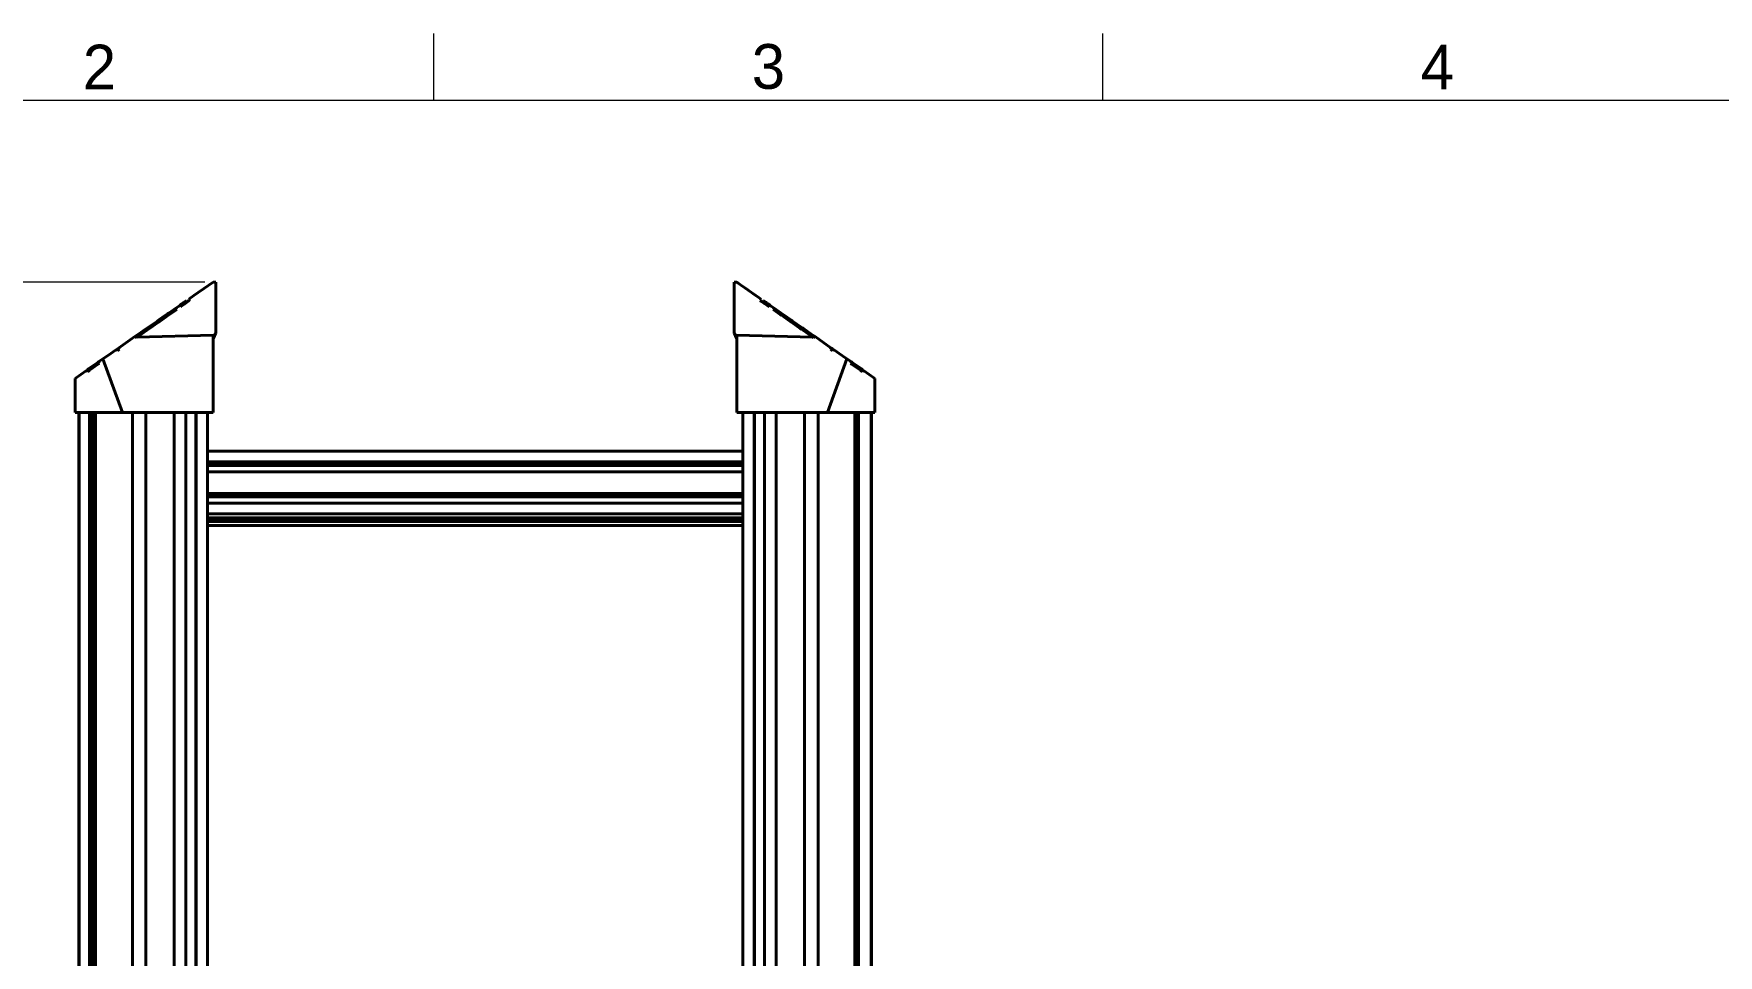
# Model space of a CAD drawing. Header units: millimetres. Extents: x 15 to 415, y 5 to 292.
# Drawn here: x 85.1 to 211, y 223.1 to 292 of the extents above; entities that cross this region are included whole.
import ezdxf

# ---------------------------------------------------------------- set-up
doc = ezdxf.new("R2010")
doc.units = ezdxf.units.MM
for name, color, linetype in [('Annotations', 7, 'Continuous'), ('Border', 7, 'Continuous'), ('Geometries', 7, 'Continuous')]:
    doc.layers.add(name, color=color, linetype=linetype)
doc.styles.add('Shapr0', font='txt', dxfattribs={"height": 3.3495})
doc.styles.add('Shapr2', font='txt', dxfattribs={"height": 3.3495})
doc.dimstyles.new('ISO-25', dxfattribs={"dimtxt": 2.5, "dimasz": 2.5, "dimexe": 1.25, "dimexo": 0.625, "dimtad": 1, "dimtxsty": 'Standard', "dimcen": 2.5, "dimadec": 0, "dimazin": 0, "dimtfac": 1, "dimtmove": 0, "dimatfit": 3, "dimfxl": 1, "dimarcsym": 0})

# ---------------------------------------------------------------- blocks, each defined once
blk = doc.blocks.new('*D2')
at = {"layer": 'Annotations', "color": 0, "linetype": 'Continuous', "lineweight": 15}
for p, q in [((97.87, 273.41), (73.3, 273.41)), ((74.55, 182.59), (74.55, 270.91)), ((95.08, 180.09), (73.3, 180.09))]:
    blk.add_line(p, q, dxfattribs=at)
at = {"layer": 'Annotations', "color": 0}
for points in [[(74.96, 270.91), (74.13, 270.91), (74.55, 273.41)], [(74.13, 182.59), (74.96, 182.59), (74.55, 180.09)]]:
    blk.add_solid(points, dxfattribs=at)
at = {"layer": 'Defpoints', "color": 0}
for p in [(74.55, 273.41), (98.49, 273.41), (95.71, 180.09)]:
    blk.add_point(p, dxfattribs=at)
at = {"layer": 'Annotations', "color": 0, "lineweight": 15, "insert": (71.85, 226.86), "char_height": 3.349, "attachment_point": 5, "rotation": 90, "style": 'Shapr2'}
blk.add_mtext('\\A1;746,59', dxfattribs=at)

msp = doc.modelspace()

# ---------------------------------------------------------------- linework, layer by layer
at = {"layer": 'Border', "linetype": 'Continuous', "lineweight": 15}
for p, q in [((115, 287), (115, 292)), ((165, 287), (165, 292)), ((410, 287), (20, 287))]:
    msp.add_line(p, q, dxfattribs=at)
at = {"layer": 'Geometries', "linetype": 'Continuous', "lineweight": 40}
for p, q in [((98.4945, 273.4119), (97.0589, 272.4107)), ((98.3254, 273.294), (98.4945, 273.4119)), ((98.6914, 273.4119), (98.4945, 273.4119)), ((98.6914, 273.4119), (98.6914, 269.6323)), ((137.4414, 273.4119), (137.4414, 269.6323)), ((137.4414, 273.4119), (137.6383, 273.4119)), ((137.6383, 273.4119), (137.6596, 273.3971)), ((137.8075, 273.294), (137.6383, 273.4119)), ((137.6596, 273.3971), (139.3032, 272.2508)), ((96.0901, 271.735), (96.5154, 272.0316)), ((96.5154, 272.0316), (96.3692, 271.9297)), ((96.5869, 271.9291), (96.5154, 272.0316)), ((96.5154, 272.0316), (96.5869, 271.9291)), ((96.5869, 271.9291), (96.7407, 272.0363)), ((96.5869, 271.9291), (96.7407, 272.0363)), ((96.6692, 272.1389), (97.0589, 272.4107)), ((96.6692, 272.1389), (97.0461, 272.4018)), ((96.6692, 272.1389), (96.7127, 272.0765)), ((96.6692, 272.1389), (96.7128, 272.0763)), ((96.7196, 272.0666), (96.7127, 272.0765)), ((96.7199, 272.0662), (96.7128, 272.0763)), ((96.7407, 272.0363), (96.7196, 272.0666)), ((96.7407, 272.0363), (96.7199, 272.0662)), ((97.3879, 272.6402), (97.0461, 272.4018)), ((97.8379, 272.954), (97.3879, 272.6402)), ((139.0163, 272.4509), (138.295, 272.954)), ((139.3028, 272.2511), (139.0163, 272.4509)), ((139.4637, 272.1389), (139.3028, 272.2511)), ((139.4637, 272.1389), (139.3032, 272.2508)), ((139.4637, 272.1389), (139.3922, 272.0363)), ((139.4637, 272.1389), (139.3922, 272.0363)), ((139.4103, 272.0237), (139.3922, 272.0363)), ((139.3922, 272.0363), (139.4104, 272.0236)), ((139.546, 271.9291), (139.4103, 272.0237)), ((139.4104, 272.0236), (139.4673, 271.984)), ((139.4673, 271.984), (139.5227, 271.9453)), ((139.546, 271.9291), (139.6175, 272.0316)), ((139.6175, 272.0316), (139.5528, 271.9389)), ((139.7299, 271.9532), (139.6175, 272.0316)), ((140.0434, 271.7346), (139.6175, 272.0316)), ((95.0187, 270.9878), (94.3702, 270.5355)), ((94.4306, 270.4252), (95.0902, 270.8852)), ((95.0187, 270.9878), (95.0955, 271.0414)), ((95.0187, 270.9878), (95.0902, 270.8852)), ((95.0902, 270.8852), (95.1671, 270.9388)), ((95.1724, 271.095), (95.0955, 271.0414)), ((95.0955, 271.0414), (95.1671, 270.9388)), ((95.1671, 270.9388), (95.2439, 270.9925)), ((95.7063, 271.4673), (95.1724, 271.095)), ((95.1724, 271.095), (95.2439, 270.9925)), ((95.2439, 270.9925), (95.7871, 271.3713)), ((95.7063, 271.4673), (96.0074, 271.6773)), ((95.7063, 271.4673), (95.7871, 271.3713)), ((96.0074, 271.6773), (96.0822, 271.7295)), ((96.0074, 271.6773), (96.0678, 271.567)), ((96.0678, 271.567), (96.0863, 271.58)), ((96.1313, 271.7637), (96.0822, 271.7295)), ((96.0901, 271.735), (96.0822, 271.7295)), ((96.0861, 271.5798), (96.3084, 271.7348)), ((96.5869, 271.9291), (96.0863, 271.58)), ((96.1957, 271.8087), (96.1313, 271.7637)), ((96.2357, 271.8366), (96.1957, 271.8087)), ((96.2779, 271.866), (96.2357, 271.8366)), ((96.3692, 271.9297), (96.2779, 271.866)), ((96.3084, 271.7348), (96.4362, 271.824)), ((139.546, 271.9291), (139.5227, 271.9453)), ((139.546, 271.9291), (139.5528, 271.9389)), ((139.546, 271.9291), (139.7054, 271.8179)), ((139.6966, 271.824), (139.8265, 271.7334)), ((140.0651, 271.567), (139.7054, 271.8179)), ((139.8008, 271.9038), (139.7299, 271.9532)), ((139.8671, 271.8575), (139.8008, 271.9038)), ((139.8265, 271.7334), (140.0467, 271.5798)), ((139.9559, 271.7956), (139.8671, 271.8575)), ((140.0507, 271.7295), (139.9559, 271.7956)), ((140.0507, 271.7295), (140.0434, 271.7346)), ((140.1255, 271.6773), (140.0507, 271.7295)), ((140.1255, 271.6773), (140.0651, 271.567)), ((140.4266, 271.4673), (140.1255, 271.6773)), ((140.4266, 271.4673), (140.3457, 271.3713)), ((140.8889, 270.9925), (140.3457, 271.3713)), ((140.4266, 271.4673), (140.9604, 271.095)), ((140.9604, 271.095), (140.8889, 270.9925)), ((140.9658, 270.9388), (140.8889, 270.9925)), ((140.9604, 271.095), (141.0373, 271.0414)), ((141.0373, 271.0414), (140.9658, 270.9388)), ((141.0427, 270.8852), (140.9658, 270.9388)), ((141.1142, 270.9878), (141.0373, 271.0414)), ((141.1142, 270.9878), (141.0427, 270.8852)), ((141.7023, 270.4252), (141.0427, 270.8852)), ((141.1142, 270.9878), (141.7627, 270.5355)), ((92.6485, 269.3348), (92.8505, 269.4756)), ((93.5219, 269.9439), (92.8505, 269.4756)), ((92.8505, 269.4756), (92.922, 269.3731)), ((92.922, 269.3731), (93.5934, 269.8414)), ((93.5988, 269.9975), (93.5219, 269.9439)), ((93.5219, 269.9439), (93.5934, 269.8414)), ((93.5934, 269.8414), (93.6703, 269.895)), ((93.6757, 270.0511), (93.5988, 269.9975)), ((93.5988, 269.9975), (93.6703, 269.895)), ((93.6703, 269.895), (93.7472, 269.9486)), ((93.6757, 270.0511), (94.3278, 270.5059)), ((93.6757, 270.0511), (93.7472, 269.9486)), ((93.7472, 269.9486), (94.4087, 270.4099)), ((94.3278, 270.5059), (94.3702, 270.5355)), ((94.4087, 270.4099), (94.3278, 270.5059)), ((94.4306, 270.4252), (94.3702, 270.5355)), ((98.5039, 269.1796), (98.6914, 269.6323)), ((137.6289, 269.1796), (137.4414, 269.6323)), ((141.7023, 270.4252), (141.7627, 270.5355)), ((141.7242, 270.4099), (141.805, 270.5059)), ((142.3857, 269.9486), (141.7242, 270.4099)), ((141.805, 270.5059), (141.7627, 270.5355)), ((142.4572, 270.0511), (141.805, 270.5059)), ((142.4572, 270.0511), (142.3857, 269.9486)), ((142.4625, 269.895), (142.3857, 269.9486)), ((142.4572, 270.0511), (142.5341, 269.9975)), ((142.5341, 269.9975), (142.4625, 269.895)), ((142.5394, 269.8414), (142.4625, 269.895)), ((142.5341, 269.9975), (142.6109, 269.9439)), ((142.6109, 269.9439), (142.5394, 269.8414)), ((143.2109, 269.3731), (142.5394, 269.8414)), ((142.6109, 269.9439), (143.2824, 269.4756)), ((143.2824, 269.4756), (143.2109, 269.3731)), ((143.4843, 269.3348), (143.2824, 269.4756)), ((90.6054, 267.9098), (91.2768, 268.3781)), ((91.2769, 268.3781), (91.2768, 268.3781)), ((91.2768, 268.3781), (91.3483, 268.2756)), ((91.3537, 268.4317), (91.2769, 268.3781)), ((91.3484, 268.2756), (91.3483, 268.2756)), ((91.4252, 268.3292), (91.3484, 268.2756)), ((91.3537, 268.4317), (91.4306, 268.4853)), ((91.3537, 268.4317), (91.4252, 268.3292)), ((91.5021, 268.3828), (91.4252, 268.3292)), ((91.4306, 268.4853), (92.6485, 269.3348)), ((91.5021, 268.3828), (91.4306, 268.4853)), ((92.6485, 269.3348), (92.7589, 269.2593)), ((92.8036, 269.2905), (92.7589, 269.2593)), ((98.5039, 269.4473), (92.8036, 269.2905)), ((92.8036, 269.2905), (92.922, 269.3731)), ((98.5039, 269.1796), (98.5039, 269.4473)), ((98.5039, 263.6498), (98.5039, 269.1796)), ((137.6289, 269.4473), (143.3292, 269.2905)), ((137.6289, 269.1796), (137.6289, 269.4473)), ((137.6289, 263.6498), (137.6289, 269.1796)), ((143.3292, 269.2905), (143.2109, 269.3731)), ((143.3292, 269.2905), (143.374, 269.2593)), ((143.4843, 269.3348), (143.374, 269.2593)), ((144.7023, 268.4853), (143.4843, 269.3348)), ((144.6308, 268.3828), (144.7023, 268.4853)), ((144.6308, 268.3828), (144.7076, 268.3292)), ((144.7792, 268.4317), (144.7023, 268.4853)), ((144.7792, 268.4317), (144.7076, 268.3292)), ((144.7076, 268.3292), (144.7845, 268.2756)), ((144.7792, 268.4317), (144.856, 268.3781)), ((144.856, 268.3781), (144.7845, 268.2756)), ((144.7845, 268.2756), (144.7845, 268.2756)), ((145.5275, 267.9098), (144.856, 268.3781)), ((144.856, 268.3781), (144.856, 268.3781)), ((89.1853, 266.9194), (89.8665, 267.3945)), ((89.2569, 266.8169), (89.938, 267.292)), ((89.9339, 267.4415), (89.8665, 267.3945)), ((89.8665, 267.3945), (89.938, 267.292)), ((89.9339, 267.4415), (90.2593, 267.6685)), ((90.0054, 267.339), (89.9339, 267.4415)), ((89.938, 267.292), (90.0054, 267.339)), ((90.2593, 267.6685), (90.6054, 267.9098)), ((91.722, 263.6498), (90.2593, 267.6685)), ((90.6054, 267.9098), (90.6054, 267.9098)), ((144.4109, 263.6498), (145.8736, 267.6685)), ((145.8736, 267.6685), (145.5275, 267.9098)), ((145.5275, 267.9098), (145.5275, 267.9098)), ((146.199, 267.4415), (145.8736, 267.6685)), ((146.1275, 267.339), (146.199, 267.4415)), ((146.1949, 267.292), (146.1275, 267.339)), ((146.2664, 267.3945), (146.1949, 267.292)), ((146.876, 266.8169), (146.1949, 267.292)), ((146.199, 267.4415), (146.2664, 267.3945)), ((146.9475, 266.9194), (146.2664, 267.3945)), ((88.1762, 266.2156), (89.0316, 266.8122)), ((88.1762, 263.6498), (88.1762, 266.2156)), ((89.1086, 266.8659), (89.0316, 266.8122)), ((89.1031, 266.7097), (89.0316, 266.8122)), ((89.1031, 266.7097), (89.1801, 266.7634)), ((89.1853, 266.9194), (89.1086, 266.8659)), ((89.1086, 266.8659), (89.1801, 266.7634)), ((89.1801, 266.7634), (89.2569, 266.8169)), ((89.1853, 266.9194), (89.2569, 266.8169)), ((146.9475, 266.9194), (146.876, 266.8169)), ((146.9527, 266.7634), (146.876, 266.8169)), ((146.9475, 266.9194), (147.0242, 266.8659)), ((147.0242, 266.8659), (146.9527, 266.7634)), ((147.0298, 266.7097), (146.9527, 266.7634)), ((147.0242, 266.8659), (147.1013, 266.8122)), ((147.0298, 266.7097), (147.1013, 266.8122)), ((147.9567, 266.2156), (147.1013, 266.8122)), ((147.9567, 263.6498), (147.9567, 266.2156)), ((88.1762, 263.6498), (88.4556, 263.6498)), ((88.4556, 195.8888), (88.4556, 263.6498)), ((88.4556, 263.6498), (88.4806, 263.6498)), ((88.4806, 195.9245), (88.4806, 263.6498)), ((88.4806, 263.6498), (89.2626, 263.6498)), ((89.2626, 195.9303), (89.2626, 263.6498)), ((89.2626, 263.6498), (89.3306, 263.6498)), ((89.3306, 195.9303), (89.3306, 263.6498)), ((89.3306, 263.6498), (89.3931, 263.6498)), ((89.3931, 195.9303), (89.3931, 263.6498)), ((89.3931, 263.6498), (89.461, 263.6498)), ((89.461, 195.9303), (89.461, 263.6498)), ((89.461, 263.6498), (89.6806, 263.6498)), ((89.6806, 263.6498), (89.7056, 263.6498)), ((89.6806, 195.9303), (89.6806, 263.6498)), ((89.7056, 195.9303), (89.7056, 263.6498)), ((89.7056, 263.6498), (91.722, 263.6498)), ((92.4571, 263.6498), (91.722, 263.6498)), ((92.4571, 263.6498), (92.4571, 195.9303)), ((93.4571, 263.6498), (92.4571, 263.6498)), ((93.4571, 263.6498), (93.4571, 195.9303)), ((95.5815, 263.6498), (93.4571, 263.6498)), ((96.444, 263.6498), (95.5815, 263.6498)), ((95.5815, 259.8487), (95.5815, 263.6498)), ((96.444, 263.6498), (96.444, 194.3774)), ((96.4501, 263.6498), (96.444, 263.6498)), ((96.4501, 194.3163), (96.4501, 263.6498)), ((97.2129, 263.6498), (96.4501, 263.6498)), ((97.2129, 194.3163), (97.2129, 263.6498)), ((97.219, 263.6498), (97.2129, 263.6498)), ((97.219, 194.3688), (97.219, 263.6498)), ((98.0815, 263.6498), (97.219, 263.6498)), ((98.0815, 263.6498), (98.0815, 260.7699)), ((98.5039, 263.6498), (98.0815, 263.6498)), ((137.6289, 263.6498), (138.0815, 263.6498)), ((138.0815, 260.7699), (138.0815, 263.6498)), ((138.0815, 263.6498), (138.944, 263.6498)), ((138.944, 263.6498), (138.944, 194.3774)), ((138.944, 263.6498), (138.9501, 263.6498)), ((138.9501, 194.3098), (138.9501, 263.6498)), ((138.9501, 263.6498), (139.7129, 263.6498)), ((139.7129, 194.3098), (139.7129, 263.6498)), ((139.7129, 263.6498), (139.719, 263.6498)), ((139.719, 194.3688), (139.719, 263.6498)), ((139.719, 263.6498), (140.5815, 263.6498)), ((140.5815, 263.6498), (140.5815, 259.8409)), ((140.5815, 263.6498), (142.707, 263.6498)), ((142.707, 263.6498), (142.707, 195.9303)), ((142.707, 263.6498), (143.707, 263.6498)), ((143.707, 263.6498), (143.707, 195.9303)), ((143.707, 263.6498), (144.4109, 263.6498)), ((146.4571, 263.6498), (144.4109, 263.6498)), ((146.4571, 195.9303), (146.4571, 263.6498)), ((146.4821, 263.6498), (146.4571, 263.6498)), ((146.4821, 195.9303), (146.4821, 263.6498)), ((146.5453, 263.6498), (146.4821, 263.6498)), ((146.5453, 195.9303), (146.5453, 263.6498)), ((146.6133, 263.6498), (146.5453, 263.6498)), ((146.6133, 195.9303), (146.6133, 263.6498)), ((146.6758, 263.6498), (146.6133, 263.6498)), ((146.6758, 195.9303), (146.6758, 263.6498)), ((146.7438, 263.6498), (146.6758, 263.6498)), ((146.7438, 195.9303), (146.7438, 263.6498)), ((147.6817, 263.6498), (146.7438, 263.6498)), ((147.6821, 263.6498), (147.6817, 263.6498)), ((147.7071, 263.6498), (147.6821, 263.6498)), ((147.6821, 195.9303), (147.6821, 263.6498)), ((147.7071, 195.9303), (147.7071, 263.6498)), ((147.9567, 263.6498), (147.7071, 263.6498)), ((138.0815, 260.7699), (98.0815, 260.7699)), ((98.0815, 260.7699), (98.0815, 259.9594)), ((138.0815, 259.9594), (138.0815, 260.7699)), ((95.5815, 259.8482), (95.5815, 259.8487)), ((95.5815, 259.8409), (95.5815, 259.8487)), ((95.5815, 259.6504), (95.5815, 259.8482)), ((95.5815, 259.8409), (95.5815, 259.61)), ((95.5815, 259.5843), (95.5815, 259.6504)), ((95.5815, 259.61), (95.5815, 259.5794)), ((95.5815, 259.5563), (95.5815, 259.5843)), ((95.5815, 259.567), (95.5815, 259.5794)), ((95.5815, 259.5794), (95.5815, 259.5559)), ((95.5815, 259.567), (95.5815, 258.4961)), ((95.5815, 259.4823), (95.5815, 259.5563)), ((95.5815, 259.5559), (95.5815, 259.4821)), ((95.5815, 259.4068), (95.5815, 259.4823)), ((95.5815, 259.4821), (95.5815, 259.4301)), ((95.5815, 259.4301), (95.5815, 259.2934)), ((95.5815, 259.3517), (95.5815, 259.4068)), ((138.0815, 259.9594), (98.0815, 259.9594)), ((98.0815, 259.9594), (98.0815, 259.9565)), ((98.0815, 259.9565), (98.0815, 259.9149)), ((98.0815, 259.9149), (98.0815, 259.8825)), ((98.0815, 259.8825), (98.0815, 259.8409)), ((138.0815, 259.8825), (98.0815, 259.8825)), ((98.0815, 259.8487), (98.0815, 259.8415)), ((98.0815, 259.8292), (98.0815, 259.8415)), ((98.0815, 259.8409), (98.0815, 259.7879)), ((98.0815, 259.8292), (98.0815, 259.7884)), ((98.0815, 259.7879), (98.0815, 259.7563)), ((98.0815, 259.7422), (98.0815, 259.7597)), ((98.0815, 259.7496), (98.0815, 259.7563)), ((98.0815, 259.7496), (98.0815, 259.7047)), ((98.0815, 259.6925), (98.0815, 259.7422)), ((98.0815, 259.7047), (98.0815, 259.693)), ((98.0815, 259.693), (98.0815, 259.6746)), ((138.0815, 259.693), (98.0815, 259.693)), ((98.0815, 259.6635), (98.0815, 259.6925)), ((98.0815, 259.6278), (98.0815, 259.6746)), ((98.0815, 259.5843), (98.0815, 259.6635)), ((98.0815, 259.6278), (98.0815, 259.5794)), ((98.0815, 259.433), (98.0815, 259.5843)), ((98.0815, 259.5307), (98.0815, 259.5794)), ((98.0815, 259.5319), (98.0815, 259.5794)), ((98.0815, 259.5319), (98.0815, 259.5133)), ((98.0815, 259.5307), (98.0815, 259.4574)), ((98.0815, 259.4577), (98.0815, 259.5133)), ((98.0815, 259.4577), (98.0815, 259.2367)), ((98.0815, 259.4574), (98.0815, 259.3595)), ((98.0815, 259.3794), (98.0815, 259.433)), ((138.0815, 259.9565), (138.0815, 259.9594)), ((138.0815, 259.9565), (138.0815, 259.898)), ((138.0815, 259.8825), (138.0815, 259.898)), ((138.0815, 259.693), (138.0815, 259.8825)), ((138.0815, 259.8292), (138.0815, 259.8487)), ((138.0815, 259.7603), (138.0815, 259.8292)), ((138.0815, 259.7532), (138.0815, 259.7603)), ((138.0815, 259.7099), (138.0815, 259.7532)), ((138.0815, 259.6638), (138.0815, 259.7099)), ((138.0815, 259.5794), (138.0815, 259.693)), ((138.0815, 259.5364), (138.0815, 259.6638)), ((138.0815, 259.5556), (138.0815, 259.5794)), ((138.0815, 259.5794), (138.0815, 259.5319)), ((138.0815, 259.5307), (138.0815, 259.5556)), ((138.0815, 259.3238), (138.0815, 259.5364)), ((138.0815, 259.5319), (138.0815, 259.4577)), ((138.0815, 259.4574), (138.0815, 259.5307)), ((138.0815, 259.4577), (138.0815, 259.3763)), ((138.0815, 259.4561), (138.0815, 259.4574)), ((138.0815, 259.3168), (138.0815, 259.4561)), ((140.5815, 259.8487), (140.5815, 259.8482)), ((140.5815, 259.8331), (140.5815, 259.8482)), ((140.5815, 259.8409), (140.5815, 259.5794)), ((140.5815, 259.8237), (140.5815, 259.8331)), ((140.5815, 259.8013), (140.5815, 259.8237)), ((140.5815, 259.7884), (140.5815, 259.8013)), ((140.5815, 259.7093), (140.5815, 259.7597)), ((140.5815, 259.4823), (140.5815, 259.7093)), ((140.5815, 259.4777), (140.5815, 259.5794)), ((140.5815, 259.5794), (140.5815, 259.4821)), ((140.5815, 259.3239), (140.5815, 259.4823)), ((140.5815, 259.4821), (140.5815, 259.4563)), ((140.5815, 259.4777), (140.5815, 258.7629)), ((140.5815, 259.4563), (140.5815, 259.3487)), ((95.5815, 259.2935), (95.5815, 259.3517)), ((95.5815, 259.1807), (95.5815, 259.2935)), ((95.5815, 259.2934), (95.5815, 259.2368)), ((95.5815, 259.2368), (95.5815, 259.1229)), ((95.5815, 259.0656), (95.5815, 259.1489)), ((95.5815, 259.1229), (95.5815, 258.9551)), ((95.5815, 258.9809), (95.5815, 259.0656)), ((95.5815, 258.8492), (95.5815, 258.9809)), ((95.5815, 258.9551), (95.5815, 258.7608)), ((95.5815, 258.7489), (95.5815, 258.8492)), ((95.5815, 258.7608), (95.5815, 258.7397)), ((95.5815, 258.7397), (95.5815, 258.6666)), ((95.5815, 258.6666), (95.5815, 258.647)), ((95.5815, 258.647), (95.5815, 258.6106)), ((95.5815, 258.6106), (95.5815, 258.5938)), ((95.5815, 258.5938), (95.5815, 258.578)), ((95.5815, 258.578), (95.5815, 258.5631)), ((95.5815, 258.5631), (95.5815, 258.5041)), ((95.5815, 258.5041), (95.5815, 258.4881)), ((95.5815, 258.4961), (95.5815, 258.4881)), ((95.5815, 257.2301), (95.5815, 258.4881)), ((98.0815, 259.2957), (98.0815, 259.3794)), ((98.0815, 259.2918), (98.0815, 259.3595)), ((98.0815, 259.2312), (98.0815, 259.2957)), ((98.0815, 259.2918), (98.0815, 259.2747)), ((98.0815, 259.2347), (98.0815, 259.2747)), ((98.0815, 259.1814), (98.0815, 259.2367)), ((98.0815, 259.2347), (98.0815, 259.2312)), ((98.1551, 259.2312), (98.0815, 259.2312)), ((98.0815, 259.2312), (98.0815, 259.1808)), ((98.0815, 259.2312), (98.0815, 257.6102)), ((98.0815, 259.1814), (98.0815, 259.1673)), ((98.0815, 259.1044), (98.0815, 259.1673)), ((98.0815, 259.1488), (98.0815, 259.1044)), ((98.0815, 259.1044), (98.0815, 258.7608)), ((98.0815, 258.9918), (98.0815, 259.1044)), ((98.0815, 258.8779), (98.0815, 258.9918)), ((98.0815, 258.8779), (98.0815, 258.8065)), ((98.0815, 258.8065), (98.0815, 258.7489)), ((98.0815, 258.7608), (98.0815, 258.7299)), ((98.0815, 258.7299), (98.0815, 258.6869)), ((98.0815, 258.6424), (98.0815, 258.6869)), ((98.0815, 258.6424), (98.0815, 258.6343)), ((98.0815, 258.6343), (98.0815, 258.5781)), ((98.0815, 258.5035), (98.0815, 258.5781)), ((98.0815, 258.4881), (98.0815, 258.5035)), ((138.0787, 259.2312), (98.1551, 259.2312)), ((138.0815, 259.2312), (138.0787, 259.2312)), ((138.0815, 259.3763), (138.0815, 259.3214)), ((138.0815, 259.2312), (138.0815, 259.3214)), ((138.0815, 259.3214), (138.0815, 259.1814)), ((138.0815, 259.3168), (138.0815, 259.2747)), ((138.0815, 259.2739), (138.0815, 259.2747)), ((138.0815, 259.2312), (138.0815, 259.2739)), ((138.0815, 259.2095), (138.0815, 259.2312)), ((138.0815, 257.6102), (138.0815, 259.2312)), ((138.0815, 259.1807), (138.0815, 259.2068)), ((138.0815, 259.1814), (138.0815, 259.1044)), ((138.0815, 258.8835), (138.0815, 259.1489)), ((138.0815, 259.1044), (138.0815, 258.7601)), ((138.0815, 258.8065), (138.0815, 258.8835)), ((138.0815, 258.7489), (138.0815, 258.8065)), ((138.0815, 258.7601), (138.0815, 258.708)), ((138.0815, 258.708), (138.0815, 258.6666)), ((138.0815, 258.6666), (138.0815, 258.6343)), ((138.0815, 258.6343), (138.0815, 258.6283)), ((138.0815, 258.6283), (138.0815, 258.5035)), ((138.0815, 258.5035), (138.0815, 258.4881)), ((140.5815, 259.3487), (140.5815, 259.0659)), ((140.5815, 259.1808), (140.5815, 259.3239)), ((140.5815, 259.1228), (140.5815, 259.1488)), ((140.5815, 259.0372), (140.5815, 259.1228)), ((140.5815, 259.0659), (140.5815, 258.928)), ((140.5815, 258.7489), (140.5815, 259.0372)), ((140.5815, 258.928), (140.5815, 258.7608)), ((140.5815, 258.7629), (140.5815, 258.7352)), ((140.5815, 258.7608), (140.5815, 258.74)), ((140.5815, 258.4881), (140.5815, 258.74)), ((140.5815, 258.7352), (140.5815, 258.4961)), ((140.5815, 258.4961), (140.5815, 258.4881)), ((140.5815, 257.4917), (140.5815, 258.4881)), ((95.5815, 257.3601), (95.5815, 257.4995)), ((95.5815, 257.3217), (95.5815, 257.3601)), ((95.5815, 257.2799), (95.5815, 257.3217)), ((95.5815, 257.2211), (95.5815, 257.2799)), ((95.5815, 257.1943), (95.5815, 257.2301)), ((95.5815, 257.2301), (95.5815, 257.1581)), ((95.5815, 257.137), (95.5815, 257.2211)), ((95.5815, 257.1943), (95.5815, 256.1468)), ((95.5815, 257.1581), (95.5815, 257.0541)), ((95.5815, 257.0025), (95.5815, 257.137)), ((95.5815, 257.0541), (95.5815, 256.9442)), ((95.5815, 256.9746), (95.5815, 257.0025)), ((95.5815, 256.8314), (95.5815, 256.9722)), ((95.5815, 256.9442), (95.5815, 256.834)), ((138.0815, 257.6102), (98.0815, 257.6102)), ((98.0815, 257.6102), (98.0815, 257.6073)), ((98.0815, 257.6073), (98.0815, 257.5333)), ((98.0815, 257.5333), (98.0815, 257.4917)), ((138.0815, 257.5333), (98.0815, 257.5333)), ((98.0815, 257.4995), (98.0815, 257.48)), ((98.0815, 257.4917), (98.0815, 257.4387)), ((98.0815, 257.48), (98.0815, 257.4253)), ((98.0815, 257.4387), (98.0815, 257.4071)), ((98.0815, 257.3601), (98.0815, 257.4253)), ((98.0815, 257.4071), (98.0815, 257.3554)), ((98.0815, 257.3433), (98.0815, 257.3601)), ((98.0815, 257.3554), (98.0815, 257.3516)), ((98.0815, 257.3516), (98.0815, 257.3437)), ((98.0815, 257.3437), (98.0815, 257.3053)), ((138.0815, 257.3437), (98.0815, 257.3437)), ((98.0815, 257.28), (98.0815, 257.3433)), ((98.0815, 257.3053), (98.0815, 257.2301)), ((98.0815, 257.1762), (98.0815, 257.28)), ((98.0815, 257.2064), (98.0815, 257.2301)), ((98.0815, 257.1825), (98.0815, 257.2301)), ((98.0815, 257.2064), (98.0815, 257.1367)), ((98.0815, 257.1825), (98.0815, 257.158)), ((98.0815, 257.1498), (98.0815, 257.1762)), ((98.0815, 257.1084), (98.0815, 257.158)), ((98.0815, 257.0838), (98.0815, 257.1498)), ((98.0815, 257.1367), (98.0815, 257.1081)), ((98.0815, 257.1084), (98.0815, 256.8875)), ((98.0815, 257.0796), (98.0815, 257.1081)), ((98.0815, 257.0017), (98.0815, 257.0838)), ((98.0815, 257.0796), (98.0815, 257.0248)), ((98.0815, 257.0248), (98.0815, 257.0103)), ((98.0815, 257.0103), (98.0815, 256.9496)), ((98.0815, 256.8819), (98.0815, 257.0017)), ((98.0815, 256.9496), (98.0815, 256.9254)), ((98.0815, 256.9254), (98.0815, 256.8819)), ((98.0815, 256.8321), (98.0815, 256.8875)), ((98.0815, 256.8819), (98.0815, 256.8315)), ((98.0815, 256.8819), (98.0815, 256.0715)), ((98.1551, 256.8819), (98.0815, 256.8819)), ((138.0787, 256.8819), (98.1551, 256.8819)), ((138.0815, 256.8819), (138.0787, 256.8819)), ((138.0815, 257.6073), (138.0815, 257.6102)), ((138.0815, 257.5333), (138.0815, 257.6073)), ((138.0815, 257.3437), (138.0815, 257.5333)), ((138.0815, 257.48), (138.0815, 257.4995)), ((138.0815, 257.3601), (138.0815, 257.48)), ((138.0815, 257.3217), (138.0815, 257.3601)), ((138.0815, 257.2301), (138.0815, 257.3437)), ((138.0815, 257.2799), (138.0815, 257.3217)), ((138.0815, 257.2579), (138.0815, 257.2799)), ((138.0815, 257.1872), (138.0815, 257.2579)), ((138.0815, 257.2301), (138.0815, 257.1825)), ((138.0815, 257.2064), (138.0815, 257.2301)), ((138.0815, 257.1081), (138.0815, 257.2064)), ((138.0815, 257.109), (138.0815, 257.1872)), ((138.0815, 257.1825), (138.0815, 257.1084)), ((138.0815, 257.0302), (138.0815, 257.109)), ((138.0815, 257.1084), (138.0815, 256.8321)), ((138.0815, 257.0774), (138.0815, 257.1081)), ((138.0815, 256.9254), (138.0815, 257.0774)), ((138.0815, 256.9256), (138.0815, 257.0302)), ((138.0815, 256.8819), (138.0815, 256.9256)), ((138.0815, 256.9247), (138.0815, 256.9254)), ((138.0815, 256.8819), (138.0815, 256.9247)), ((138.0815, 256.8603), (138.0815, 256.8819)), ((138.0815, 256.0715), (138.0815, 256.8819)), ((140.5815, 257.4995), (140.5815, 257.2444)), ((140.5815, 257.4917), (140.5815, 257.2301)), ((140.5815, 257.1872), (140.5815, 257.2444)), ((140.5815, 256.6845), (140.5815, 257.2301)), ((140.5815, 257.2301), (140.5815, 257.158)), ((140.5815, 257.0847), (140.5815, 257.1872)), ((140.5815, 257.158), (140.5815, 257.0539)), ((140.5815, 257.0302), (140.5815, 257.0847)), ((140.5815, 257.0539), (140.5815, 256.9719)), ((140.5815, 256.916), (140.5815, 257.0302)), ((140.5815, 256.9719), (140.5815, 256.9159)), ((140.5815, 256.8315), (140.5815, 256.916)), ((140.5815, 256.9159), (140.5815, 256.834)), ((95.5815, 256.834), (95.5815, 256.7737)), ((95.5815, 256.7451), (95.5815, 256.7997)), ((95.5815, 256.7737), (95.5815, 256.6332)), ((95.5815, 256.6878), (95.5815, 256.7451)), ((95.5815, 256.6329), (95.5815, 256.6878)), ((95.5815, 256.6332), (95.5815, 256.5788)), ((95.5815, 256.4974), (95.5815, 256.6329)), ((95.5815, 256.5788), (95.5815, 256.4753)), ((95.5815, 256.4473), (95.5815, 256.4974)), ((95.5815, 256.4753), (95.5815, 256.3588)), ((95.5815, 256.3996), (95.5815, 256.4473)), ((95.5815, 256.3588), (95.5815, 256.2978)), ((95.5815, 256.2978), (95.5815, 256.2872)), ((95.5815, 256.2872), (95.5815, 256.2139)), ((95.5815, 256.2139), (95.5815, 256.187)), ((95.5815, 256.187), (95.5815, 256.1388)), ((95.5815, 256.1468), (95.5815, 256.1388)), ((95.5815, 195.9303), (95.5815, 256.1388)), ((98.0815, 256.7552), (98.0815, 256.8321)), ((98.0815, 256.7996), (98.0815, 256.7551)), ((98.0815, 256.7552), (98.0815, 256.7167)), ((98.0815, 256.7164), (98.0815, 256.7551)), ((98.0815, 256.7167), (98.0815, 256.6293)), ((98.0815, 256.6426), (98.0815, 256.7164)), ((98.0815, 256.6161), (98.0815, 256.6426)), ((98.0815, 256.6293), (98.0815, 256.5289)), ((98.0815, 256.5287), (98.0815, 256.6161)), ((98.0815, 256.5289), (98.0815, 256.4752)), ((98.0815, 256.5287), (98.0815, 256.4573)), ((98.0815, 256.4752), (98.0815, 256.4116)), ((98.0815, 256.4573), (98.0815, 256.3996)), ((98.0815, 256.4116), (98.0815, 256.3114)), ((98.0815, 256.2932), (98.0815, 256.3114)), ((98.0815, 256.2932), (98.0815, 256.2791)), ((98.0815, 256.2791), (98.0815, 256.2614)), ((98.0815, 256.2614), (98.0815, 256.2447)), ((98.0815, 256.2447), (98.0815, 256.2288)), ((98.0815, 256.1542), (98.0815, 256.2288)), ((98.0815, 256.1388), (98.0815, 256.1542)), ((138.0815, 256.0715), (98.0815, 256.0715)), ((98.0815, 256.0715), (98.0815, 256.0685)), ((98.0815, 256.0685), (98.0815, 256.0269)), ((98.0815, 256.0269), (98.0815, 255.7765)), ((98.0815, 255.7765), (98.0815, 255.7228)), ((138.0815, 255.7765), (98.0815, 255.7765)), ((98.0815, 255.7228), (98.0815, 255.5114)), ((98.0815, 255.7228), (138.0815, 255.7228)), ((138.0815, 256.8314), (138.0815, 256.8573)), ((138.0815, 256.8321), (138.0815, 256.7552)), ((138.0815, 256.5768), (138.0815, 256.7997)), ((138.0815, 256.7552), (138.0815, 256.5788)), ((138.0815, 256.5788), (138.0815, 256.4266)), ((138.0815, 256.5342), (138.0815, 256.5768)), ((138.0815, 256.4721), (138.0815, 256.5342)), ((138.0815, 256.4573), (138.0815, 256.4721)), ((138.0815, 256.3996), (138.0815, 256.4573)), ((138.0815, 256.4266), (138.0815, 256.3807)), ((138.0815, 256.3807), (138.0815, 256.3174)), ((138.0815, 256.3174), (138.0815, 256.2299)), ((138.0815, 256.2299), (138.0815, 256.2284)), ((138.0815, 256.2284), (138.0815, 256.1999)), ((138.0815, 256.1999), (138.0815, 256.187)), ((138.0815, 256.187), (138.0815, 256.1752)), ((138.0815, 256.1752), (138.0815, 256.1645)), ((138.0815, 256.1645), (138.0815, 256.1542)), ((138.0815, 256.1542), (138.0815, 256.1388)), ((138.0815, 256.0685), (138.0815, 256.0715)), ((138.0815, 256.0685), (138.0815, 255.8457)), ((138.0815, 255.7765), (138.0815, 255.8457)), ((138.0815, 255.7228), (138.0815, 255.7765)), ((138.0815, 255.5114), (138.0815, 255.7228)), ((140.5815, 256.834), (140.5815, 256.8021)), ((140.5815, 256.8021), (140.5815, 256.6607)), ((140.5815, 256.6606), (140.5815, 256.7996)), ((140.5815, 256.6845), (140.5815, 256.1468)), ((140.5815, 256.6607), (140.5815, 256.4841)), ((140.5815, 256.3996), (140.5815, 256.6606)), ((140.5815, 256.4841), (140.5815, 256.4594)), ((140.5815, 256.4594), (140.5815, 256.4116)), ((140.5815, 256.1388), (140.5815, 256.4116)), ((140.5815, 256.1468), (140.5815, 256.1388)), ((140.5815, 256.1388), (140.5815, 195.9303)), ((98.0815, 255.5114), (98.0815, 255.2164)), ((138.0815, 255.5114), (98.0815, 255.5114)), ((98.0815, 255.2164), (98.0815, 195.8942)), ((138.0815, 255.2164), (98.0815, 255.2164)), ((138.0815, 255.2164), (138.0815, 255.5114)), ((138.0815, 195.8931), (138.0815, 255.2164))]:
    msp.add_line(p, q, dxfattribs=at)

# ---------------------------------------------------------------- texts
at = {"layer": 'Border', "linetype": 'Continuous', "lineweight": 15, "char_height": 3.3495, "width": 3.3495, "attachment_point": 8, "style": 'Shapr0'}
for s, insert in [('2', (90, 287.8252)), ('3', (140, 287.8252)), ('4', (190, 287.8252))]:
    msp.add_mtext(s, dxfattribs=dict(at, insert=insert))

# ---------------------------------------------------------------- dimensions: what is measured, and where the dimension line sits
at = {"layer": 'Annotations', "linetype": 'Continuous', "lineweight": 15}
dim = msp.add_linear_dim(base=(74.5458, 273.4119), p1=(95.7065, 180.0881), p2=(98.4945, 273.4119), angle=90, dimstyle='ISO-25', override={"dimscale": 1, "dimgap": 0.7, "dimdec": 2, "dimlfac": 8, "dimrnd": 0.01, "dimzin": 8, "dimdsep": 44, "dimtxsty": 'Shapr2', "dimse1": 0, "dimse2": 0, "dimadec": 2, "dimtol": 0, "dimlim": 0, "dimtp": 0, "dimtm": 0, "dimtfac": 0.6, "dimtdec": 8, "dimfrac": 2, "dimtolj": 1, "dimlwd": 15, "dimlwe": 15}, dxfattribs=at)
dim.commit()
dim.dimension.update_dxf_attribs({"geometry": '*D2', "text_midpoint": (74.5458, 226.8601), "dimtype": 160})

doc.saveas('drawing.dxf')
